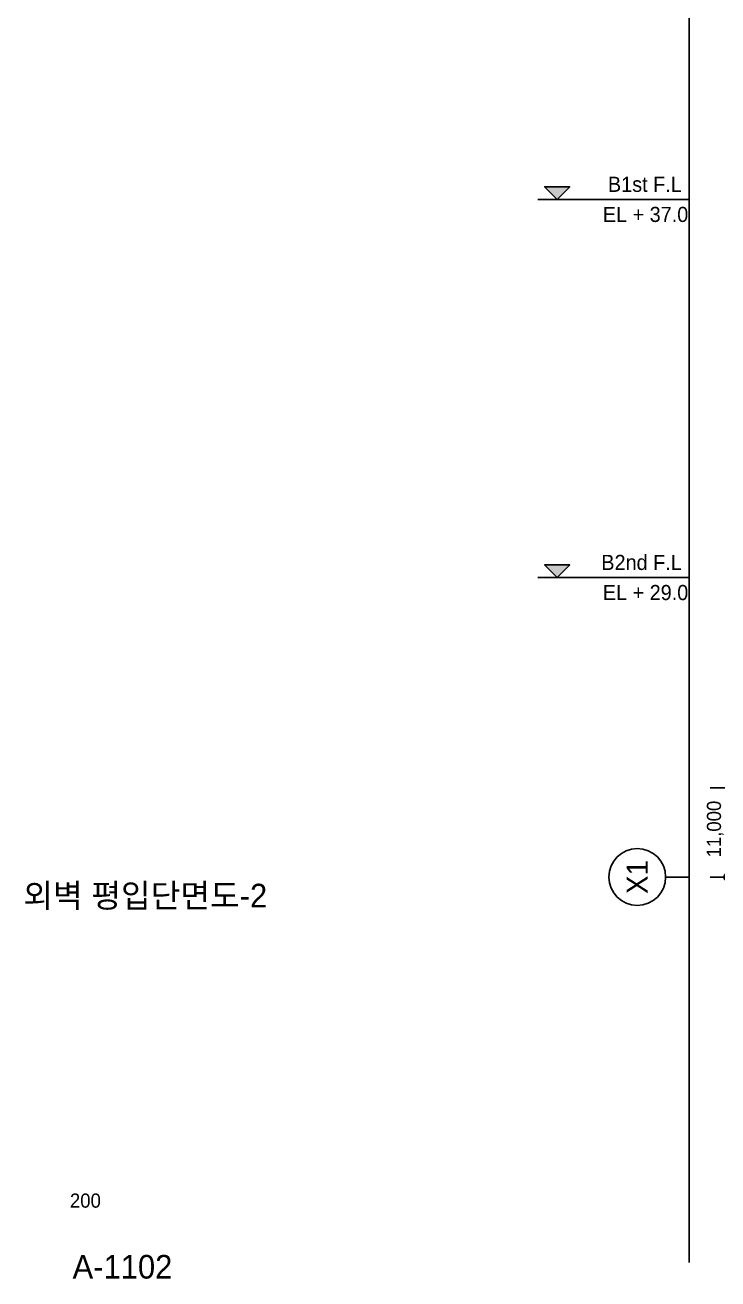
# Model space of a CAD drawing. Header units: millimetres. Extents: x 2569 to 248884, y 2561 to 56321.
# Drawn here: x 159731 to 174376, y 2913 to 29441 of the extents above; entities that cross this region are included whole.
import ezdxf
from ezdxf.enums import TextEntityAlignment as Align

# ---------------------------------------------------------------- set-up
doc = ezdxf.new("R2010")
doc.units = ezdxf.units.MM
for name, color, linetype in [('$ZCDB_AUDIT_GENERATED_600D18', 7, 'Continuous'), ('4A.TEC FORM-TEXT', 3, 'Continuous'), ('4A.TEC TEXT 2', 3, 'Continuous'), ('4A.TEC 심볼', 7, 'Continuous'), ('㈜SE&C 심볼', 7, 'Continuous')]:
    doc.layers.add(name, color=color, linetype=linetype)
doc.layers.add('DEFPOINT', color=135, linetype='Continuous', plot=False)
doc.styles.add('ARTINT-A1.$0$돋움', font='')
doc.styles.add('GHS', font='malgun.ttf')
doc.styles.add('나눔고딕', font='')
doc.styles.add('돋움', font='')
doc.styles.add('울릉도L', font='')
doc.styles.get('ARTINT-A1.$0$돋움').set_extended_font_data('Dotum')
doc.styles.get('나눔고딕').set_extended_font_data('Dotum')
doc.styles.get('돋움').set_extended_font_data('Dotum')
doc.styles.get('울릉도L').set_extended_font_data('Dotum')
doc.dimstyles.new('DIM_600(외부치수)', dxfattribs={"dimscale": 400, "dimtxt": 3.3, "dimasz": 1, "dimexe": 2, "dimexo": 2, "dimgap": 1, "dimtad": 1, "dimdec": 0, "dimdsep": 46, "dimlunit": 6, "dimtxsty": '나눔고딕', "dimblk1": 'DIMDOT', "dimblk2": 'DIMDOT', "dimsah": 1, "dimcen": 2.5, "dimdle": 1.5, "dimclrd": 8, "dimclre": 8, "dimclrt": 3, "dimadec": 0, "dimazin": 0, "dimtfac": 1, "dimtdec": 0, "dimtix": 1, "dimtmove": 2, "dimatfit": 3, "dimldrblk": 'DIMDOT', "dimfxl": 1, "dimtvp": 1, "dimtolj": 1, "dimtzin": 0, "dimarcsym": 0})

# ---------------------------------------------------------------- blocks, each defined once
blk = doc.blocks.new('ccs122')
at = {"layer": '4A.TEC 심볼'}
blk.add_line((0, 8), (0, 3), dxfattribs=at)
blk.add_circle((0, 14), 6, dxfattribs=at)
at = {"layer": '4A.TEC TEXT 2', "color": 3, "style": 'GHS'}
blk.add_attdef('NO', text='', height=4.5, dxfattribs=at).set_placement((-0.01, 14.02), align=Align.MIDDLE_CENTER)
blk = doc.blocks.new('DIMDOT')
at = {"color": 0}
blk.add_line((-2, 0), (2, 0), dxfattribs=at)
for radius in [0.5, 0.25]:
    blk.add_circle((0, 0), radius, dxfattribs=at)
blk = doc.blocks.new('*D29')
at = {"layer": '$ZCDB_AUDIT_GENERATED_600D18', "color": 8, "lineweight": -2, "transparency": 16777216}
for p, q in [((174572, 13601), (174572, 11560)), ((175812, 13301), (174212, 13301)), ((175812, 11416), (174212, 11416))]:
    blk.add_line(p, q, dxfattribs=at)
at = {"layer": 'Defpoints', "color": 0, "transparency": 16777216}
for p in [(176172, 13301), (174572, 11416), (176172, 11416, -5000)]:
    blk.add_point(p, dxfattribs=at)
at = {"layer": '$ZCDB_AUDIT_GENERATED_600D18', "color": 8, "lineweight": -2, "transparency": 16777216, "xscale": 144, "yscale": 144, "zscale": 144, "rotation": 270}
blk.add_blockref('DIMDOT', (174572, 11416), dxfattribs=at)
at = {"layer": '$ZCDB_AUDIT_GENERATED_600D18', "color": 3, "transparency": 16777216, "insert": (174320, 12430), "char_height": 300, "attachment_point": 5, "rotation": 90, "style": '나눔고딕'}
blk.add_mtext('\\A1;11,000', dxfattribs=at)
blk = doc.blocks.new('_None')

msp = doc.modelspace()

# ---------------------------------------------------------------- hatches: boundary and pattern name
at = {"layer": '㈜SE&C 심볼'}
for points in [[(170711.48, 26018.83), (170978.33, 25751.97), (171245.19, 26018.83)], [(170711.48, 18018.83), (170978.33, 17751.97), (171245.19, 18018.83)]]:
    msp.add_hatch(color=256, dxfattribs=at).paths.add_polyline_path(points)

# ---------------------------------------------------------------- linework, layer by layer
at = {"layer": 'DEFPOINT'}
msp.add_lwpolyline([(173771.6, 3260.75), (173771.6, 54620.75), (203451.6, 54620.75)], dxfattribs=at)
at = {"layer": '㈜SE&C 심볼'}
for p, q in [((170569.31, 25751.97), (173771.6, 25751.97)), ((170569.31, 17751.97), (173771.6, 17751.97))]:
    msp.add_line(p, q, dxfattribs=at)
for points in [[(170978.33, 25751.97), (171245.19, 26018.83), (170711.48, 26018.83), (170978.33, 25751.97)], [(170978.33, 17751.97), (171245.19, 18018.83), (170711.48, 18018.83), (170978.33, 17751.97)]]:
    msp.add_lwpolyline(points, dxfattribs=at)

# ---------------------------------------------------------------- block references
at = {"layer": '4A.TEC 심볼'}
ref = msp.add_blockref('ccs122', (174071.6, 11416.14, -4999.55), dxfattribs=dict(at, xscale=99.99999954993666, yscale=99.99999954993666, zscale=99.99999954993666, rotation=90))
ref.add_attrib('NO', 'X1', dxfattribs={"layer": '0', "color": 3, "height": 450, "rotation": 90, "style": '울릉도L'}).set_placement((172669.81, 11415.52, -6666.22), align=Align.MIDDLE_CENTER)

# ---------------------------------------------------------------- texts
at = {"layer": '4A.TEC FORM-TEXT', "style": '돋움'}
msp.add_text('A-1102', height=500, dxfattribs=at).set_placement((161788.92, 2919.86), align=Align.CENTER)
at = {"layer": '4A.TEC TEXT 2', "style": '나눔고딕'}
for s, height, p in [('외벽 평입단면도-2', 500, (162270.7, 10772.9)), ('200', 300, (161004.95, 4419.84))]:
    msp.add_text(s, height=height, dxfattribs=at).set_placement(p, align=Align.CENTER)
at = {"layer": '㈜SE&C 심볼', "style": 'ARTINT-A1.$0$돋움'}
for s, p in [('B1st F.L', (173611.49, 25912.08)), ('EL + 37.0', (173749.17, 25274.91)), ('B2nd F.L', (173611.49, 17912.08)), ('EL + 29.0', (173749.17, 17274.91))]:
    msp.add_text(s, height=320.229, dxfattribs=at).set_placement(p, align=Align.RIGHT)

# ---------------------------------------------------------------- dimensions: what is measured, and where the dimension line sits
at = {"layer": '$ZCDB_AUDIT_GENERATED_600D18'}
dim = msp.add_linear_dim(base=(174571.6, 11416.14), p1=(176171.6, 13300.75), p2=(176171.6, 11416.14, -4999.55), angle=270, text='11,000', dimstyle='DIM_600(외부치수)', override={"dimscale": 600, "dimtxt": 0.5, "dimasz": 0.24, "dimexe": 0.6, "dimexo": 0.6, "dimgap": 0.12, "dimdec": 1, "dimblk1": 'None', "dimdle": 0.5}, dxfattribs=at)
dim.commit()
dim.dimension.update_dxf_attribs({"geometry": '*D29', "text_midpoint": (174320.5, 12430.44)})

doc.saveas('drawing.dxf')
